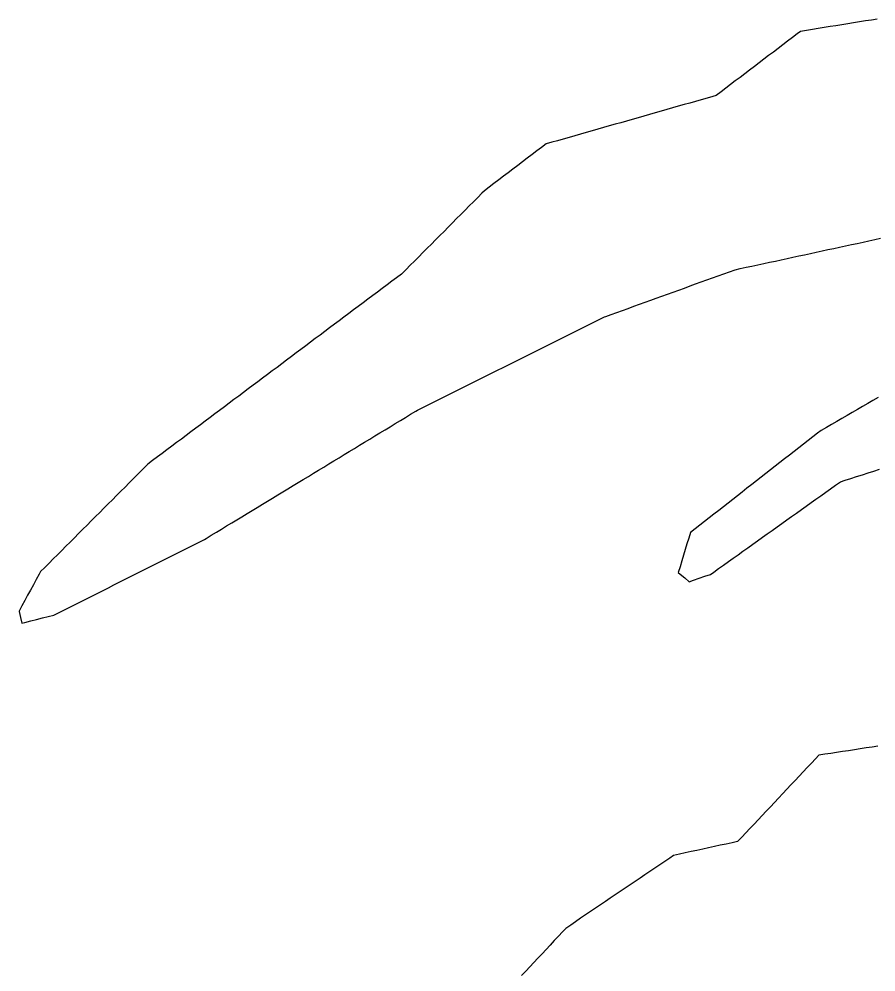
# Model space of a CAD drawing. Header units: millimetres. Extents: x 257 to 2289, y 96 to 1983.
# Drawn here: x 268.2 to 411.5, y 1252.6 to 1412 of the extents above; entities that cross this region are included whole.
import ezdxf

# ---------------------------------------------------------------- set-up
doc = ezdxf.new("R2010")
doc.units = ezdxf.units.MM
doc.layers.add('ALL_ISLANDS', color=7, linetype='Continuous')
doc.layers.add('OUTLINE_ISLAND_01', color=7, linetype='Continuous')

msp = doc.modelspace()

# ---------------------------------------------------------------- linework, layer by layer
at = {"layer": 'ALL_ISLANDS'}
for points in [[(411.7146, 1412.0315), (410.7272, 1411.8732), (409.7398, 1411.7149), (408.7524, 1411.5565), (407.765, 1411.3982), (406.7776, 1411.2399), (405.7903, 1411.0816), (404.8029, 1410.9233), (403.8155, 1410.7649), (402.8281, 1410.6066), (401.8407, 1410.4483), (400.8533, 1410.29), (399.8659, 1410.1316), (398.8785, 1409.9733), (398.3162, 1409.5451), (397.5206, 1408.9393), (396.725, 1408.3335), (395.9294, 1407.7276), (395.1338, 1407.1218), (394.3382, 1406.516), (393.5426, 1405.9101), (392.747, 1405.3043), (391.9514, 1404.6985), (391.1558, 1404.0927), (390.3602, 1403.4868), (389.5647, 1402.881), (388.7691, 1402.2752), (387.9735, 1401.6694), (387.1779, 1401.0635), (386.3823, 1400.4577), (385.5867, 1399.8519), (384.7911, 1399.246), (384.2058, 1399.0792), (383.2441, 1398.8051), (382.2823, 1398.531), (381.3206, 1398.2569), (380.3589, 1397.9828), (379.3972, 1397.7087), (378.4355, 1397.4346), (377.4738, 1397.1605), (376.5121, 1396.8864), (375.5504, 1396.6123), (374.5887, 1396.3382), (373.627, 1396.0641), (372.6653, 1395.79), (371.7036, 1395.5159), (370.7419, 1395.2418), (369.7802, 1394.9677), (368.8185, 1394.6936), (367.8568, 1394.4195), (366.8951, 1394.1454), (365.9334, 1393.8713), (364.9717, 1393.5972), (364.01, 1393.3231), (363.0483, 1393.049), (362.0866, 1392.7749), (361.1249, 1392.5008), (360.1632, 1392.2267), (359.2015, 1391.9526), (358.2398, 1391.6785), (357.2781, 1391.4044), (356.3164, 1391.1303), (355.5659, 1390.5603), (354.7695, 1389.9555), (353.9732, 1389.3507), (353.1768, 1388.7459), (352.3804, 1388.1411), (351.584, 1387.5364), (350.7876, 1386.9316), (349.9913, 1386.3268), (349.1949, 1385.722), (348.3985, 1385.1172), (347.6021, 1384.5124), (346.8057, 1383.9076), (346.0094, 1383.3028), (345.5968, 1382.8877), (344.8919, 1382.1785), (344.1869, 1381.4692), (343.482, 1380.7599), (342.777, 1380.0507), (342.0721, 1379.3414), (341.3671, 1378.6322), (340.6622, 1377.9229), (339.9572, 1377.2136), (339.2523, 1376.5044), (338.5474, 1375.7951), (337.8424, 1375.0859), (337.1375, 1374.3766), (336.4325, 1373.6673), (335.7276, 1372.9581), (335.0226, 1372.2488), (334.3177, 1371.5395), (333.6127, 1370.8303), (332.9078, 1370.121), (332.2028, 1369.4118), (332.1214, 1369.3507), (331.3213, 1368.7508), (330.5213, 1368.1508), (329.7212, 1367.5509), (328.9212, 1366.951), (328.1211, 1366.351), (327.3211, 1365.7511), (326.521, 1365.1512), (325.721, 1364.5512), (324.9209, 1363.9513), (324.1209, 1363.3514), (323.3208, 1362.7514), (322.5208, 1362.1515), (321.7207, 1361.5516), (320.9207, 1360.9517), (320.1206, 1360.3517), (319.3206, 1359.7518), (318.5205, 1359.1519), (317.7204, 1358.5519), (316.9204, 1357.952), (316.1203, 1357.3521), (315.3203, 1356.7521), (314.5202, 1356.1522), (313.7202, 1355.5523), (312.9201, 1354.9523), (312.1201, 1354.3524), (311.32, 1353.7525), (310.52, 1353.1526), (309.7199, 1352.5526), (308.9199, 1351.9527), (308.1198, 1351.3528), (307.3198, 1350.7528), (306.5197, 1350.1529), (305.7197, 1349.553), (304.9196, 1348.953), (304.1196, 1348.3531), (303.3195, 1347.7532), (302.5195, 1347.1532), (301.7194, 1346.5533), (300.9194, 1345.9534), (300.1193, 1345.3534), (299.3193, 1344.7535), (298.5192, 1344.1536), (297.7192, 1343.5537), (296.9191, 1342.9537), (296.119, 1342.3538), (295.319, 1341.7539), (294.5189, 1341.1539), (293.7189, 1340.554), (292.9188, 1339.9541), (292.1188, 1339.3541), (291.3187, 1338.7542), (290.5187, 1338.1543), (289.7186, 1337.5543), (289.4335, 1337.2685), (288.7273, 1336.5604), (288.0212, 1335.8524), (287.315, 1335.1443), (286.6088, 1334.4363), (285.9027, 1333.7282), (285.1965, 1333.0202), (284.4903, 1332.3121), (283.7842, 1331.6041), (283.078, 1330.896), (282.3719, 1330.188), (281.6657, 1329.4799), (280.9595, 1328.7719), (280.2534, 1328.0638), (279.5472, 1327.3558), (278.841, 1326.6477), (278.1349, 1325.9397), (277.4287, 1325.2316), (276.7225, 1324.5236), (276.0164, 1323.8155), (275.3102, 1323.1075), (274.604, 1322.3995), (273.8979, 1321.6914), (273.1917, 1320.9834), (272.4856, 1320.2753), (271.7794, 1319.5673), (271.5326, 1319.1151), (271.0535, 1318.2373), (270.5744, 1317.3596), (270.0954, 1316.4818), (269.6163, 1315.604), (269.1372, 1314.7263), (268.6581, 1313.8485), (268.179, 1312.9707), (268.1985, 1312.8859), (268.4226, 1311.9113), (268.6467, 1310.9367), (269.1711, 1311.0705), (270.1401, 1311.3176), (271.1091, 1311.5648), (272.0781, 1311.8119), (273.0471, 1312.059), (274.016, 1312.3062), (274.19, 1312.3936), (275.0836, 1312.8425), (275.9772, 1313.2914), (276.8708, 1313.7403), (277.7644, 1314.1892), (278.658, 1314.6381), (279.5515, 1315.087), (280.4451, 1315.5359), (281.3387, 1315.9848), (282.2323, 1316.4337), (283.1259, 1316.8826), (284.0194, 1317.3315), (284.913, 1317.7804), (285.8066, 1318.2293), (286.7002, 1318.6782), (287.5938, 1319.1271), (288.4874, 1319.576), (289.3809, 1320.0249), (290.2745, 1320.4738), (291.1681, 1320.9227), (292.0617, 1321.3716), (292.9553, 1321.8205), (293.8489, 1322.2694), (294.7424, 1322.7183), (295.636, 1323.1672), (296.5296, 1323.6161), (297.4232, 1324.065), (298.3168, 1324.5139), (299.2104, 1324.9628), (299.4784, 1325.1257), (300.333, 1325.645), (301.1876, 1326.1643), (302.0422, 1326.6836), (302.8967, 1327.2029), (303.7513, 1327.7223), (304.6059, 1328.2416), (305.4605, 1328.7609), (306.3151, 1329.2802), (307.1696, 1329.7996), (308.0242, 1330.3189), (308.8788, 1330.8382), (309.7334, 1331.3575), (310.588, 1331.8768), (311.4425, 1332.3962), (312.2971, 1332.9155), (313.1517, 1333.4348), (314.0063, 1333.9541), (314.8609, 1334.4734), (315.7154, 1334.9928), (316.57, 1335.5121), (317.4246, 1336.0314), (318.2792, 1336.5507), (319.1337, 1337.07), (319.9883, 1337.5894), (320.8429, 1338.1087), (321.6975, 1338.628), (322.5521, 1339.1473), (323.4066, 1339.6666), (324.2612, 1340.186), (325.1158, 1340.7053), (325.9704, 1341.2246), (326.825, 1341.7439), (327.6795, 1342.2633), (328.5341, 1342.7826), (329.3887, 1343.3019), (330.2433, 1343.8212), (331.0979, 1344.3405), (331.9524, 1344.8599), (332.807, 1345.3792), (333.6616, 1345.8985), (334.5162, 1346.4178), (334.8028, 1346.5609), (335.6974, 1347.0077), (336.5921, 1347.4544), (337.4868, 1347.9011), (338.3814, 1348.3479), (339.2761, 1348.7946), (340.1708, 1349.2414), (341.0654, 1349.6881), (341.9601, 1350.1348), (342.8547, 1350.5816), (343.7494, 1351.0283), (344.6441, 1351.4751), (345.5387, 1351.9218), (346.4334, 1352.3685), (347.3281, 1352.8153), (348.2227, 1353.262), (349.1174, 1353.7087), (350.0121, 1354.1555), (350.9067, 1354.6022), (351.8014, 1355.049), (352.6961, 1355.4957), (353.5907, 1355.9424), (354.4854, 1356.3892), (355.38, 1356.8359), (356.2747, 1357.2827), (357.1694, 1357.7294), (358.064, 1358.1761), (358.9587, 1358.6229), (359.8534, 1359.0696), (360.748, 1359.5164), (361.6427, 1359.9631), (362.5374, 1360.4098), (363.432, 1360.8566), (364.3267, 1361.3033), (365.2214, 1361.75), (366.116, 1362.1968), (366.2922, 1362.2606), (367.2326, 1362.6008), (368.1729, 1362.9411), (369.1132, 1363.2814), (370.0535, 1363.6216), (370.9939, 1363.9619), (371.9342, 1364.3022), (372.8745, 1364.6425), (373.8148, 1364.9827), (374.7552, 1365.323), (375.6955, 1365.6633), (376.6358, 1366.0035), (377.5761, 1366.3438), (378.5165, 1366.6841), (379.4568, 1367.0244), (380.3971, 1367.3646), (381.3375, 1367.7049), (382.2778, 1368.0452), (383.2181, 1368.3855), (384.1584, 1368.7257), (385.0988, 1369.066), (386.0391, 1369.4063), (386.9794, 1369.7465), (387.9197, 1370.0868), (388.8065, 1370.2783), (389.7839, 1370.4893), (390.7614, 1370.7003), (391.7389, 1370.9114), (392.7164, 1371.1224), (393.6939, 1371.3334), (394.6713, 1371.5445), (395.6488, 1371.7555), (396.6263, 1371.9665), (397.6038, 1372.1776), (398.5813, 1372.3886), (399.5587, 1372.5996), (400.5362, 1372.8107), (401.5137, 1373.0217), (402.4912, 1373.2328), (403.4686, 1373.4438), (404.4461, 1373.6548), (405.4236, 1373.8659), (406.4011, 1374.0769), (407.3786, 1374.2879), (408.356, 1374.499), (409.3335, 1374.71), (410.311, 1374.921), (411.2885, 1375.1321), (412.2659, 1375.3431)], [(411.8631, 1348.6939), (410.9968, 1348.1945), (410.1304, 1347.6951), (409.264, 1347.1957), (408.3977, 1346.6963), (407.5313, 1346.1969), (406.6649, 1345.6975), (405.7985, 1345.1981), (404.9322, 1344.6987), (404.0658, 1344.1993), (403.1994, 1343.6999), (402.3331, 1343.2005), (401.742, 1342.7389), (400.9538, 1342.1234), (400.1657, 1341.5079), (399.3775, 1340.8925), (398.5894, 1340.277), (397.8012, 1339.6615), (397.0131, 1339.046), (396.2249, 1338.4306), (395.4368, 1337.8151), (394.6486, 1337.1996), (393.8604, 1336.5841), (393.0723, 1335.9687), (392.2841, 1335.3532), (391.496, 1334.7377), (390.7078, 1334.1222), (389.9197, 1333.5068), (389.1315, 1332.8913), (388.3433, 1332.2758), (387.5552, 1331.6603), (386.767, 1331.0449), (385.9789, 1330.4294), (385.1907, 1329.8139), (384.4026, 1329.1984), (383.6144, 1328.583), (382.8263, 1327.9675), (382.0381, 1327.352), (381.2499, 1326.7365), (380.4618, 1326.1211), (380.1761, 1325.1804), (379.8854, 1324.2235), (379.5948, 1323.2667), (379.3042, 1322.3098), (379.0136, 1321.353), (378.7229, 1320.3962), (378.4323, 1319.4393), (378.7542, 1319.1636), (379.5137, 1318.513), (380.2731, 1317.8625), (380.9987, 1318.1177), (381.942, 1318.4495), (382.8854, 1318.7813), (383.8287, 1319.1131), (384.3709, 1319.4999), (385.1849, 1320.0807), (385.999, 1320.6615), (386.813, 1321.2423), (387.6271, 1321.8231), (388.4412, 1322.4039), (389.2552, 1322.9847), (390.0693, 1323.5655), (390.8833, 1324.1462), (391.6974, 1324.727), (392.5114, 1325.3078), (393.3255, 1325.8886), (394.1395, 1326.4694), (394.9536, 1327.0502), (395.7676, 1327.631), (396.5817, 1328.2118), (397.3957, 1328.7926), (398.2098, 1329.3734), (399.0239, 1329.9541), (399.8379, 1330.5349), (400.652, 1331.1157), (401.466, 1331.6965), (402.2801, 1332.2773), (403.0941, 1332.8581), (403.9082, 1333.4389), (404.7222, 1334.0197), (405.5363, 1334.6005), (406.3623, 1334.8672), (407.3139, 1335.1745), (408.2655, 1335.4818), (409.2171, 1335.7891), (410.1687, 1336.0964), (411.1204, 1336.4036), (412.072, 1336.7109)], [(411.8316, 1290.368), (410.8432, 1290.2159), (409.8548, 1290.0639), (408.8665, 1289.9118), (407.8781, 1289.7598), (406.8897, 1289.6077), (405.9013, 1289.4557), (404.913, 1289.3036), (403.9246, 1289.1516), (402.9362, 1288.9995), (401.9478, 1288.8475), (401.3789, 1288.2423), (400.6939, 1287.5137), (400.0089, 1286.7851), (399.324, 1286.0565), (398.639, 1285.328), (397.954, 1284.5994), (397.2691, 1283.8708), (396.5841, 1283.1422), (395.8991, 1282.4137), (395.2142, 1281.6851), (394.5292, 1280.9565), (393.8442, 1280.2279), (393.1593, 1279.4994), (392.4743, 1278.7708), (391.7894, 1278.0422), (391.1044, 1277.3136), (390.4194, 1276.5851), (389.7345, 1275.8565), (389.0495, 1275.1279), (388.3645, 1274.3993), (387.418, 1274.1939), (386.4407, 1273.9818), (385.4635, 1273.7696), (384.4862, 1273.5575), (383.509, 1273.3454), (382.5318, 1273.1333), (381.5545, 1272.9212), (380.5773, 1272.7091), (379.6, 1272.4969), (378.6228, 1272.2848), (377.6455, 1272.0727), (377.0042, 1271.6388), (376.1759, 1271.0784), (375.3477, 1270.518), (374.5195, 1269.9576), (373.6912, 1269.3972), (372.863, 1268.8368), (372.0348, 1268.2764), (371.2065, 1267.7161), (370.3783, 1267.1557), (369.5501, 1266.5953), (368.7219, 1266.0349), (367.8936, 1265.4745), (367.0654, 1264.9141), (366.2372, 1264.3537), (365.4089, 1263.7934), (364.5807, 1263.233), (363.7525, 1262.6726), (362.9242, 1262.1122), (362.096, 1261.5518), (361.2678, 1260.9914), (360.4395, 1260.4311), (359.6113, 1259.8707), (359.0596, 1259.2801), (358.3769, 1258.5494), (357.6942, 1257.8187), (357.0115, 1257.088), (356.3288, 1256.3573), (355.6461, 1255.6266), (354.9634, 1254.8959), (354.2807, 1254.1651), (353.598, 1253.4344), (352.9154, 1252.7037), (352.2327, 1251.973)]]:
    msp.add_lwpolyline(points, dxfattribs=at)
at = {"layer": 'OUTLINE_ISLAND_01'}
for points in [[(411.7146, 1412.0315), (410.7272, 1411.8732), (409.7398, 1411.7149), (408.7524, 1411.5565), (407.765, 1411.3982), (406.7776, 1411.2399), (405.7903, 1411.0816), (404.8029, 1410.9233), (403.8155, 1410.7649), (402.8281, 1410.6066), (401.8407, 1410.4483), (400.8533, 1410.29), (399.8659, 1410.1316), (398.8785, 1409.9733), (398.3162, 1409.5451), (397.5206, 1408.9393), (396.725, 1408.3335), (395.9294, 1407.7276), (395.1338, 1407.1218), (394.3382, 1406.516), (393.5426, 1405.9101), (392.747, 1405.3043), (391.9514, 1404.6985), (391.1558, 1404.0927), (390.3602, 1403.4868), (389.5647, 1402.881), (388.7691, 1402.2752), (387.9735, 1401.6694), (387.1779, 1401.0635), (386.3823, 1400.4577), (385.5867, 1399.8519), (384.7911, 1399.246), (384.2058, 1399.0792), (383.2441, 1398.8051), (382.2823, 1398.531), (381.3206, 1398.2569), (380.3589, 1397.9828), (379.3972, 1397.7087), (378.4355, 1397.4346), (377.4738, 1397.1605), (376.5121, 1396.8864), (375.5504, 1396.6123), (374.5887, 1396.3382), (373.627, 1396.0641), (372.6653, 1395.79), (371.7036, 1395.5159), (370.7419, 1395.2418), (369.7802, 1394.9677), (368.8185, 1394.6936), (367.8568, 1394.4195), (366.8951, 1394.1454), (365.9334, 1393.8713), (364.9717, 1393.5972), (364.01, 1393.3231), (363.0483, 1393.049), (362.0866, 1392.7749), (361.1249, 1392.5008), (360.1632, 1392.2267), (359.2015, 1391.9526), (358.2398, 1391.6785), (357.2781, 1391.4044), (356.3164, 1391.1303), (355.5659, 1390.5603), (354.7695, 1389.9555), (353.9732, 1389.3507), (353.1768, 1388.7459), (352.3804, 1388.1411), (351.584, 1387.5364), (350.7876, 1386.9316), (349.9913, 1386.3268), (349.1949, 1385.722), (348.3985, 1385.1172), (347.6021, 1384.5124), (346.8057, 1383.9076), (346.0094, 1383.3028), (345.5968, 1382.8877), (344.8919, 1382.1785), (344.1869, 1381.4692), (343.482, 1380.7599), (342.777, 1380.0507), (342.0721, 1379.3414), (341.3671, 1378.6322), (340.6622, 1377.9229), (339.9572, 1377.2136), (339.2523, 1376.5044), (338.5474, 1375.7951), (337.8424, 1375.0859), (337.1375, 1374.3766), (336.4325, 1373.6673), (335.7276, 1372.9581), (335.0226, 1372.2488), (334.3177, 1371.5395), (333.6127, 1370.8303), (332.9078, 1370.121), (332.2028, 1369.4118), (332.1214, 1369.3507), (331.3213, 1368.7508), (330.5213, 1368.1508), (329.7212, 1367.5509), (328.9212, 1366.951), (328.1211, 1366.351), (327.3211, 1365.7511), (326.521, 1365.1512), (325.721, 1364.5512), (324.9209, 1363.9513), (324.1209, 1363.3514), (323.3208, 1362.7514), (322.5208, 1362.1515), (321.7207, 1361.5516), (320.9207, 1360.9517), (320.1206, 1360.3517), (319.3206, 1359.7518), (318.5205, 1359.1519), (317.7204, 1358.5519), (316.9204, 1357.952), (316.1203, 1357.3521), (315.3203, 1356.7521), (314.5202, 1356.1522), (313.7202, 1355.5523), (312.9201, 1354.9523), (312.1201, 1354.3524), (311.32, 1353.7525), (310.52, 1353.1526), (309.7199, 1352.5526), (308.9199, 1351.9527), (308.1198, 1351.3528), (307.3198, 1350.7528), (306.5197, 1350.1529), (305.7197, 1349.553), (304.9196, 1348.953), (304.1196, 1348.3531), (303.3195, 1347.7532), (302.5195, 1347.1532), (301.7194, 1346.5533), (300.9194, 1345.9534), (300.1193, 1345.3534), (299.3193, 1344.7535), (298.5192, 1344.1536), (297.7192, 1343.5537), (296.9191, 1342.9537), (296.119, 1342.3538), (295.319, 1341.7539), (294.5189, 1341.1539), (293.7189, 1340.554), (292.9188, 1339.9541), (292.1188, 1339.3541), (291.3187, 1338.7542), (290.5187, 1338.1543), (289.7186, 1337.5543), (289.4335, 1337.2685), (288.7273, 1336.5604), (288.0212, 1335.8524), (287.315, 1335.1443), (286.6088, 1334.4363), (285.9027, 1333.7282), (285.1965, 1333.0202), (284.4903, 1332.3121), (283.7842, 1331.6041), (283.078, 1330.896), (282.3719, 1330.188), (281.6657, 1329.4799), (280.9595, 1328.7719), (280.2534, 1328.0638), (279.5472, 1327.3558), (278.841, 1326.6477), (278.1349, 1325.9397), (277.4287, 1325.2316), (276.7225, 1324.5236), (276.0164, 1323.8155), (275.3102, 1323.1075), (274.604, 1322.3995), (273.8979, 1321.6914), (273.1917, 1320.9834), (272.4856, 1320.2753), (271.7794, 1319.5673), (271.5326, 1319.1151), (271.0535, 1318.2373), (270.5744, 1317.3596), (270.0954, 1316.4818), (269.6163, 1315.604), (269.1372, 1314.7263), (268.6581, 1313.8485), (268.179, 1312.9707), (268.1985, 1312.8859), (268.4226, 1311.9113), (268.6467, 1310.9367), (269.1711, 1311.0705), (270.1401, 1311.3176), (271.1091, 1311.5648), (272.0781, 1311.8119), (273.0471, 1312.059), (274.016, 1312.3062), (274.19, 1312.3936), (275.0836, 1312.8425), (275.9772, 1313.2914), (276.8708, 1313.7403), (277.7644, 1314.1892), (278.658, 1314.6381), (279.5515, 1315.087), (280.4451, 1315.5359), (281.3387, 1315.9848), (282.2323, 1316.4337), (283.1259, 1316.8826), (284.0194, 1317.3315), (284.913, 1317.7804), (285.8066, 1318.2293), (286.7002, 1318.6782), (287.5938, 1319.1271), (288.4874, 1319.576), (289.3809, 1320.0249), (290.2745, 1320.4738), (291.1681, 1320.9227), (292.0617, 1321.3716), (292.9553, 1321.8205), (293.8489, 1322.2694), (294.7424, 1322.7183), (295.636, 1323.1672), (296.5296, 1323.6161), (297.4232, 1324.065), (298.3168, 1324.5139), (299.2104, 1324.9628), (299.4784, 1325.1257), (300.333, 1325.645), (301.1876, 1326.1643), (302.0422, 1326.6836), (302.8967, 1327.2029), (303.7513, 1327.7223), (304.6059, 1328.2416), (305.4605, 1328.7609), (306.3151, 1329.2802), (307.1696, 1329.7996), (308.0242, 1330.3189), (308.8788, 1330.8382), (309.7334, 1331.3575), (310.588, 1331.8768), (311.4425, 1332.3962), (312.2971, 1332.9155), (313.1517, 1333.4348), (314.0063, 1333.9541), (314.8609, 1334.4734), (315.7154, 1334.9928), (316.57, 1335.5121), (317.4246, 1336.0314), (318.2792, 1336.5507), (319.1337, 1337.07), (319.9883, 1337.5894), (320.8429, 1338.1087), (321.6975, 1338.628), (322.5521, 1339.1473), (323.4066, 1339.6666), (324.2612, 1340.186), (325.1158, 1340.7053), (325.9704, 1341.2246), (326.825, 1341.7439), (327.6795, 1342.2633), (328.5341, 1342.7826), (329.3887, 1343.3019), (330.2433, 1343.8212), (331.0979, 1344.3405), (331.9524, 1344.8599), (332.807, 1345.3792), (333.6616, 1345.8985), (334.5162, 1346.4178), (334.8028, 1346.5609), (335.6974, 1347.0077), (336.5921, 1347.4544), (337.4868, 1347.9011), (338.3814, 1348.3479), (339.2761, 1348.7946), (340.1708, 1349.2414), (341.0654, 1349.6881), (341.9601, 1350.1348), (342.8547, 1350.5816), (343.7494, 1351.0283), (344.6441, 1351.4751), (345.5387, 1351.9218), (346.4334, 1352.3685), (347.3281, 1352.8153), (348.2227, 1353.262), (349.1174, 1353.7087), (350.0121, 1354.1555), (350.9067, 1354.6022), (351.8014, 1355.049), (352.6961, 1355.4957), (353.5907, 1355.9424), (354.4854, 1356.3892), (355.38, 1356.8359), (356.2747, 1357.2827), (357.1694, 1357.7294), (358.064, 1358.1761), (358.9587, 1358.6229), (359.8534, 1359.0696), (360.748, 1359.5164), (361.6427, 1359.9631), (362.5374, 1360.4098), (363.432, 1360.8566), (364.3267, 1361.3033), (365.2214, 1361.75), (366.116, 1362.1968), (366.2922, 1362.2606), (367.2326, 1362.6008), (368.1729, 1362.9411), (369.1132, 1363.2814), (370.0535, 1363.6216), (370.9939, 1363.9619), (371.9342, 1364.3022), (372.8745, 1364.6425), (373.8148, 1364.9827), (374.7552, 1365.323), (375.6955, 1365.6633), (376.6358, 1366.0035), (377.5761, 1366.3438), (378.5165, 1366.6841), (379.4568, 1367.0244), (380.3971, 1367.3646), (381.3375, 1367.7049), (382.2778, 1368.0452), (383.2181, 1368.3855), (384.1584, 1368.7257), (385.0988, 1369.066), (386.0391, 1369.4063), (386.9794, 1369.7465), (387.9197, 1370.0868), (388.8065, 1370.2783), (389.7839, 1370.4893), (390.7614, 1370.7003), (391.7389, 1370.9114), (392.7164, 1371.1224), (393.6939, 1371.3334), (394.6713, 1371.5445), (395.6488, 1371.7555), (396.6263, 1371.9665), (397.6038, 1372.1776), (398.5813, 1372.3886), (399.5587, 1372.5996), (400.5362, 1372.8107), (401.5137, 1373.0217), (402.4912, 1373.2328), (403.4686, 1373.4438), (404.4461, 1373.6548), (405.4236, 1373.8659), (406.4011, 1374.0769), (407.3786, 1374.2879), (408.356, 1374.499), (409.3335, 1374.71), (410.311, 1374.921), (411.2885, 1375.1321), (412.2659, 1375.3431)], [(411.8631, 1348.6939), (410.9968, 1348.1945), (410.1304, 1347.6951), (409.264, 1347.1957), (408.3977, 1346.6963), (407.5313, 1346.1969), (406.6649, 1345.6975), (405.7985, 1345.1981), (404.9322, 1344.6987), (404.0658, 1344.1993), (403.1994, 1343.6999), (402.3331, 1343.2005), (401.742, 1342.7389), (400.9538, 1342.1234), (400.1657, 1341.5079), (399.3775, 1340.8925), (398.5894, 1340.277), (397.8012, 1339.6615), (397.0131, 1339.046), (396.2249, 1338.4306), (395.4368, 1337.8151), (394.6486, 1337.1996), (393.8604, 1336.5841), (393.0723, 1335.9687), (392.2841, 1335.3532), (391.496, 1334.7377), (390.7078, 1334.1222), (389.9197, 1333.5068), (389.1315, 1332.8913), (388.3433, 1332.2758), (387.5552, 1331.6603), (386.767, 1331.0449), (385.9789, 1330.4294), (385.1907, 1329.8139), (384.4026, 1329.1984), (383.6144, 1328.583), (382.8263, 1327.9675), (382.0381, 1327.352), (381.2499, 1326.7365), (380.4618, 1326.1211), (380.1761, 1325.1804), (379.8854, 1324.2235), (379.5948, 1323.2667), (379.3042, 1322.3098), (379.0136, 1321.353), (378.7229, 1320.3962), (378.4323, 1319.4393), (378.7542, 1319.1636), (379.5137, 1318.513), (380.2731, 1317.8625), (380.9987, 1318.1177), (381.942, 1318.4495), (382.8854, 1318.7813), (383.8287, 1319.1131), (384.3709, 1319.4999), (385.1849, 1320.0807), (385.999, 1320.6615), (386.813, 1321.2423), (387.6271, 1321.8231), (388.4412, 1322.4039), (389.2552, 1322.9847), (390.0693, 1323.5655), (390.8833, 1324.1462), (391.6974, 1324.727), (392.5114, 1325.3078), (393.3255, 1325.8886), (394.1395, 1326.4694), (394.9536, 1327.0502), (395.7676, 1327.631), (396.5817, 1328.2118), (397.3957, 1328.7926), (398.2098, 1329.3734), (399.0239, 1329.9541), (399.8379, 1330.5349), (400.652, 1331.1157), (401.466, 1331.6965), (402.2801, 1332.2773), (403.0941, 1332.8581), (403.9082, 1333.4389), (404.7222, 1334.0197), (405.5363, 1334.6005), (406.3623, 1334.8672), (407.3139, 1335.1745), (408.2655, 1335.4818), (409.2171, 1335.7891), (410.1687, 1336.0964), (411.1204, 1336.4036), (412.072, 1336.7109)], [(411.8316, 1290.368), (410.8432, 1290.2159), (409.8548, 1290.0639), (408.8665, 1289.9118), (407.8781, 1289.7598), (406.8897, 1289.6077), (405.9013, 1289.4557), (404.913, 1289.3036), (403.9246, 1289.1516), (402.9362, 1288.9995), (401.9478, 1288.8475), (401.3789, 1288.2423), (400.6939, 1287.5137), (400.0089, 1286.7851), (399.324, 1286.0565), (398.639, 1285.328), (397.954, 1284.5994), (397.2691, 1283.8708), (396.5841, 1283.1422), (395.8991, 1282.4137), (395.2142, 1281.6851), (394.5292, 1280.9565), (393.8442, 1280.2279), (393.1593, 1279.4994), (392.4743, 1278.7708), (391.7894, 1278.0422), (391.1044, 1277.3136), (390.4194, 1276.5851), (389.7345, 1275.8565), (389.0495, 1275.1279), (388.3645, 1274.3993), (387.418, 1274.1939), (386.4407, 1273.9818), (385.4635, 1273.7696), (384.4862, 1273.5575), (383.509, 1273.3454), (382.5318, 1273.1333), (381.5545, 1272.9212), (380.5773, 1272.7091), (379.6, 1272.4969), (378.6228, 1272.2848), (377.6455, 1272.0727), (377.0042, 1271.6388), (376.1759, 1271.0784), (375.3477, 1270.518), (374.5195, 1269.9576), (373.6912, 1269.3972), (372.863, 1268.8368), (372.0348, 1268.2764), (371.2065, 1267.7161), (370.3783, 1267.1557), (369.5501, 1266.5953), (368.7219, 1266.0349), (367.8936, 1265.4745), (367.0654, 1264.9141), (366.2372, 1264.3537), (365.4089, 1263.7934), (364.5807, 1263.233), (363.7525, 1262.6726), (362.9242, 1262.1122), (362.096, 1261.5518), (361.2678, 1260.9914), (360.4395, 1260.4311), (359.6113, 1259.8707), (359.0596, 1259.2801), (358.3769, 1258.5494), (357.6942, 1257.8187), (357.0115, 1257.088), (356.3288, 1256.3573), (355.6461, 1255.6266), (354.9634, 1254.8959), (354.2807, 1254.1651), (353.598, 1253.4344), (352.9154, 1252.7037), (352.2327, 1251.973)]]:
    msp.add_lwpolyline(points, dxfattribs=at)

doc.saveas('drawing.dxf')
